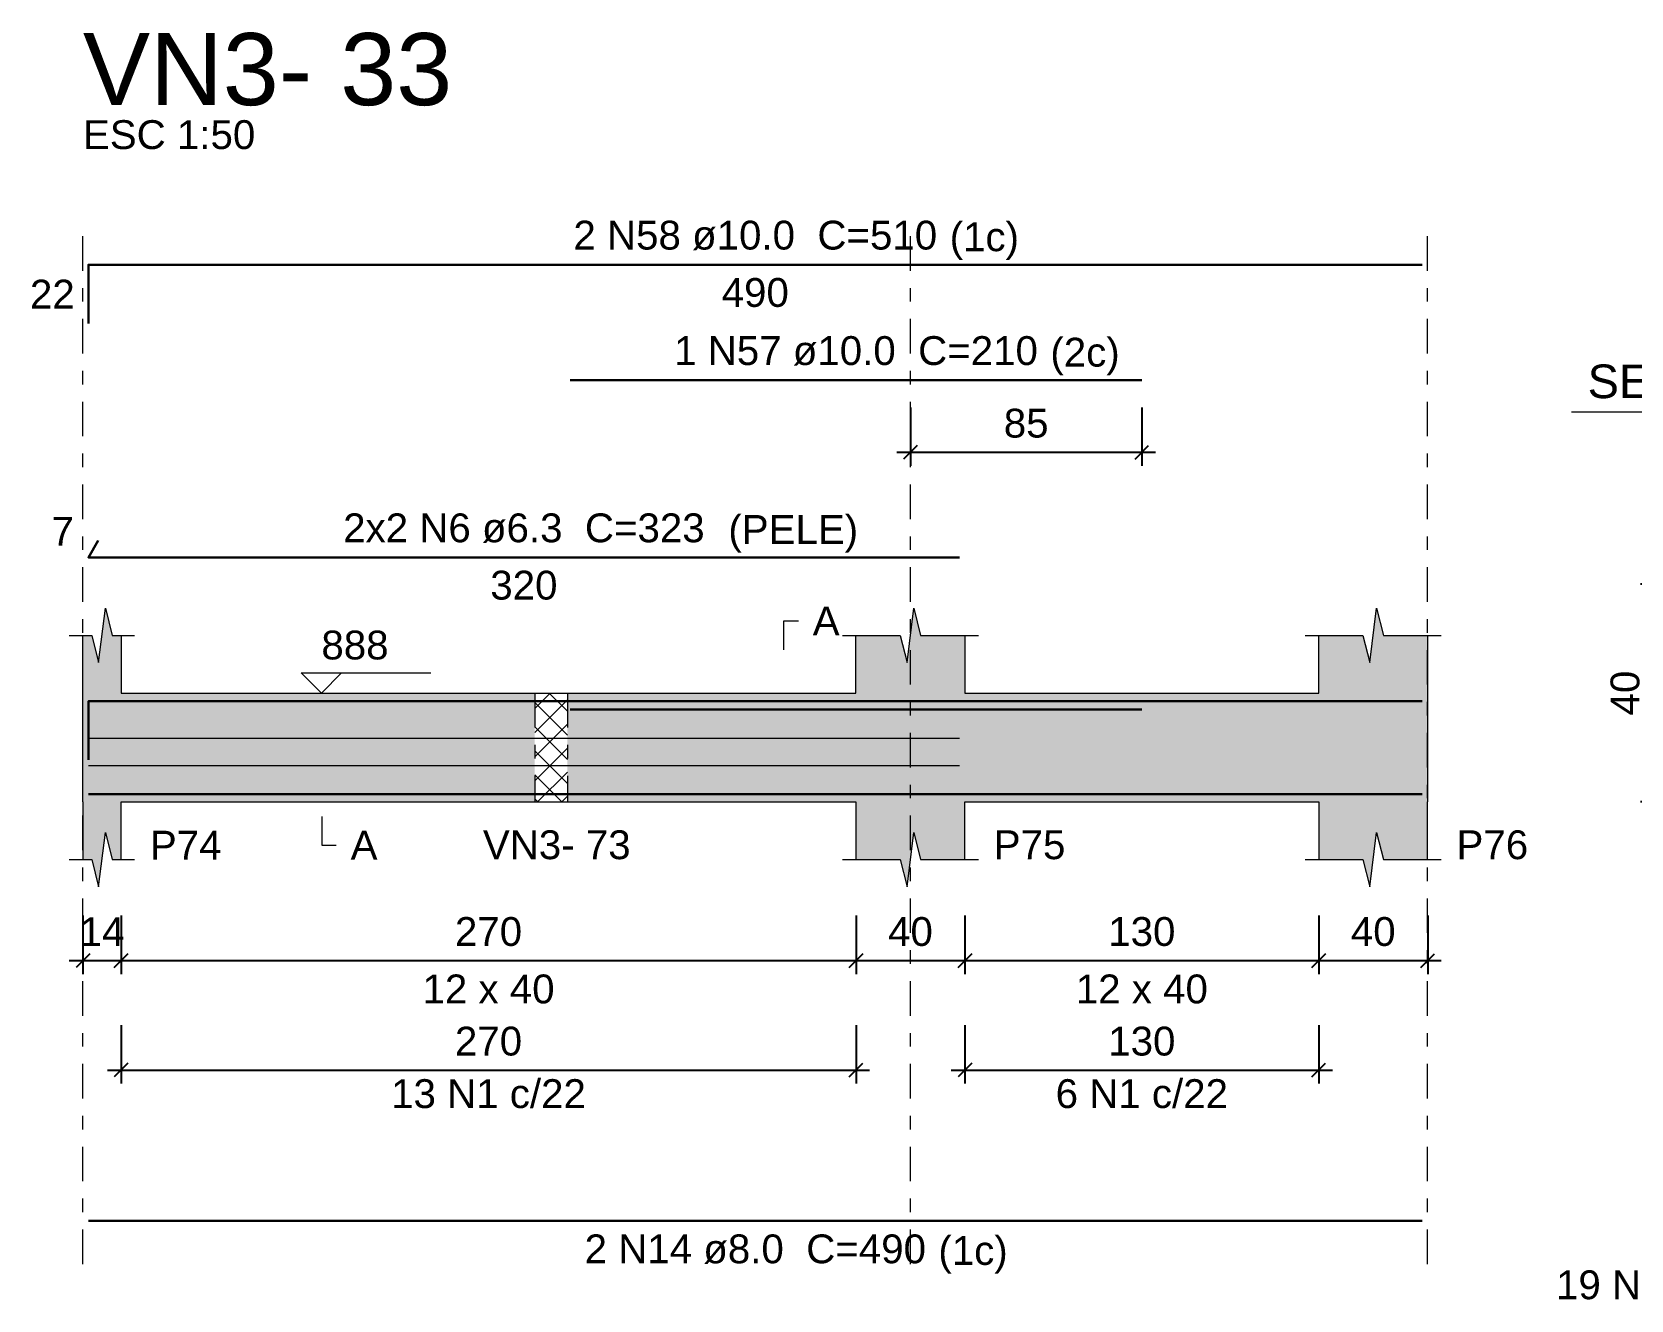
# Model space of a CAD drawing. Header units: millimetres. Extents: x -8 to 605, y -494 to 220.
# Drawn here: x 388.61 to 400.35, y -442.9 to -433.58 of the extents above; entities that cross this region are included whole.
import ezdxf

# ---------------------------------------------------------------- set-up
doc = ezdxf.new("R2010")
doc.units = ezdxf.units.MM
doc.header["$MEASUREMENT"] = 0
doc.linetypes.add('DASHDOT', pattern=[2.54, 1.27, -0.635, 0, -0.635])
doc.linetypes.add('NULL', pattern=[0])
for name, color, linetype, lineweight in [('Descrição da armadura', 7, 'Continuous', 0), ('DT-Arm complementar', 5, 'Continuous', 5), ('DT-Barras na forma', 7, 'Continuous', 30), ('DT-Barras rebatidas', 7, 'Continuous', 30), ('DT-Cotas', 7, 'Continuous', 5), ('DT-Forma', 5, 'Continuous', 5), ('DT-Hachura forma vigas', 252, 'Continuous', 5), ('DT-Hachura intersecção vigas', 9, 'Continuous', 5), ('DT-Pontilhado', 9, 'DASHDOT', 5), ('DT-Textos', 7, 'Continuous', 5), ('DT-Título', 5, 'Continuous', 20), ('Textos armaduras', 7, 'Continuous', 0)]:
    doc.layers.add(name, color=color, linetype=linetype, lineweight=lineweight)
doc.styles.add('Arial', font='arial.ttf')
doc.dimstyles.new('UM_25.000000', dxfattribs={"dimtxt": 0.18, "dimasz": 0.1, "dimexe": 0.1, "dimexo": 0.2, "dimgap": 0, "dimtad": 1, "dimtih": 1, "dimtoh": 1, "dimdec": 1, "dimlfac": 25, "dimzin": 0, "dimdsep": 46, "dimtxsty": 'Standard', "dimcen": 0.09, "dimdle": 0.1, "dimadec": 1, "dimazin": 2, "dimtfac": 1, "dimtdec": 4, "dimtofl": 0, "dimtmove": 0, "dimatfit": 3, "dimfxl": 1, "dimtolj": 1, "dimarcsym": 0})
doc.dimstyles.new('UM_50.000000', dxfattribs={"dimtxt": 0.18, "dimasz": 0.1, "dimexe": 0.1, "dimexo": 0.2, "dimgap": 0, "dimtad": 1, "dimtih": 1, "dimtoh": 1, "dimdec": 1, "dimlfac": 50, "dimzin": 0, "dimdsep": 46, "dimtxsty": 'Standard', "dimcen": 0.09, "dimdle": 0.1, "dimadec": 1, "dimazin": 2, "dimtfac": 1, "dimtdec": 4, "dimtofl": 0, "dimtmove": 0, "dimatfit": 3, "dimfxl": 1, "dimtolj": 1, "dimarcsym": 0})

# ---------------------------------------------------------------- blocks, each defined once
blk = doc.blocks.new('_Oblique')
at = {"color": 0, "linetype": 'ByBlock', "lineweight": -2}
blk.add_line((-0.5, -0.5), (0.5, 0.5), dxfattribs=at)
blk = doc.blocks.new('*D4878')
at = {"layer": 'Defpoints', "color": 0, "transparency": 16777216}
for p in [(388.98, -439.872), (389.26, -439.872), (389.26, -440.402)]:
    blk.add_point(p, dxfattribs=at)
at = {"layer": 'DT-Cotas', "color": 0, "lineweight": -2, "transparency": 16777216}
for p, q in [((388.98, -440.072), (388.98, -440.502)), ((389.26, -440.072), (389.26, -440.502)), ((388.88, -440.402), (389.36, -440.402))]:
    blk.add_line(p, q, dxfattribs=at)
at = {"layer": 'DT-Cotas', "color": 0, "lineweight": -2, "transparency": 16777216, "xscale": 0.1, "yscale": 0.1, "zscale": 0.1, "rotation": 180}
blk.add_blockref('_Oblique', (388.98, -440.402), dxfattribs=at)
at = {"layer": 'DT-Cotas', "color": 0, "lineweight": -2, "transparency": 16777216, "xscale": 0.1, "yscale": 0.1, "zscale": 0.1}
blk.add_blockref('_Oblique', (389.26, -440.402), dxfattribs=at)
at = {"layer": 'DT-Cotas', "color": 7, "transparency": 16777216, "insert": (389.12, -440.19), "char_height": 0.2118, "attachment_point": 5, "rotation": 0.0057, "style": 'Arial'}
blk.add_mtext('\\A1;14', dxfattribs=at)
blk = doc.blocks.new('*D4879')
at = {"layer": 'Defpoints', "color": 0, "transparency": 16777216}
for p in [(389.26, -439.872), (394.66, -439.872), (394.66, -440.402)]:
    blk.add_point(p, dxfattribs=at)
at = {"layer": 'DT-Cotas', "color": 0, "lineweight": -2, "transparency": 16777216}
for p, q in [((389.26, -440.072), (389.26, -440.502)), ((394.66, -440.072), (394.66, -440.502)), ((389.16, -440.402), (394.76, -440.402))]:
    blk.add_line(p, q, dxfattribs=at)
at = {"layer": 'DT-Cotas', "color": 0, "lineweight": -2, "transparency": 16777216, "xscale": 0.1, "yscale": 0.1, "zscale": 0.1, "rotation": 180}
blk.add_blockref('_Oblique', (389.26, -440.402), dxfattribs=at)
at = {"layer": 'DT-Cotas', "color": 0, "lineweight": -2, "transparency": 16777216, "xscale": 0.1, "yscale": 0.1, "zscale": 0.1}
blk.add_blockref('_Oblique', (394.66, -440.402), dxfattribs=at)
at = {"layer": 'DT-Cotas', "color": 7, "transparency": 16777216, "insert": (391.96, -440.19), "char_height": 0.2118, "attachment_point": 5, "rotation": 0.0057, "style": 'Arial'}
blk.add_mtext('\\A1;270', dxfattribs=at)
blk = doc.blocks.new('*D4880')
at = {"layer": 'Defpoints', "color": 0, "transparency": 16777216}
for p in [(394.66, -439.872), (395.46, -439.872), (395.46, -440.402)]:
    blk.add_point(p, dxfattribs=at)
at = {"layer": 'DT-Cotas', "color": 0, "lineweight": -2, "transparency": 16777216}
for p, q in [((394.66, -440.072), (394.66, -440.502)), ((395.46, -440.072), (395.46, -440.502)), ((394.56, -440.402), (395.56, -440.402))]:
    blk.add_line(p, q, dxfattribs=at)
at = {"layer": 'DT-Cotas', "color": 0, "lineweight": -2, "transparency": 16777216, "xscale": 0.1, "yscale": 0.1, "zscale": 0.1, "rotation": 180}
blk.add_blockref('_Oblique', (394.66, -440.402), dxfattribs=at)
at = {"layer": 'DT-Cotas', "color": 0, "lineweight": -2, "transparency": 16777216, "xscale": 0.1, "yscale": 0.1, "zscale": 0.1}
blk.add_blockref('_Oblique', (395.46, -440.402), dxfattribs=at)
at = {"layer": 'DT-Cotas', "color": 7, "transparency": 16777216, "insert": (395.06, -440.19), "char_height": 0.2118, "attachment_point": 5, "rotation": 0.0057, "style": 'Arial'}
blk.add_mtext('\\A1;40', dxfattribs=at)
blk = doc.blocks.new('*D4881')
at = {"layer": 'Defpoints', "color": 0, "transparency": 16777216}
for p in [(395.46, -439.872), (398.06, -439.872), (398.06, -440.402)]:
    blk.add_point(p, dxfattribs=at)
at = {"layer": 'DT-Cotas', "color": 0, "lineweight": -2, "transparency": 16777216}
for p, q in [((395.46, -440.072), (395.46, -440.502)), ((398.06, -440.072), (398.06, -440.502)), ((395.36, -440.402), (398.16, -440.402))]:
    blk.add_line(p, q, dxfattribs=at)
at = {"layer": 'DT-Cotas', "color": 0, "lineweight": -2, "transparency": 16777216, "xscale": 0.1, "yscale": 0.1, "zscale": 0.1, "rotation": 180}
blk.add_blockref('_Oblique', (395.46, -440.402), dxfattribs=at)
at = {"layer": 'DT-Cotas', "color": 0, "lineweight": -2, "transparency": 16777216, "xscale": 0.1, "yscale": 0.1, "zscale": 0.1}
blk.add_blockref('_Oblique', (398.06, -440.402), dxfattribs=at)
at = {"layer": 'DT-Cotas', "color": 7, "transparency": 16777216, "insert": (396.76, -440.19), "char_height": 0.2118, "attachment_point": 5, "rotation": 0.0057, "style": 'Arial'}
blk.add_mtext('\\A1;130', dxfattribs=at)
blk = doc.blocks.new('*D4882')
at = {"layer": 'Defpoints', "color": 0, "transparency": 16777216}
for p in [(398.06, -439.872), (398.86, -439.872), (398.86, -440.402)]:
    blk.add_point(p, dxfattribs=at)
at = {"layer": 'DT-Cotas', "color": 0, "lineweight": -2, "transparency": 16777216}
for p, q in [((398.06, -440.072), (398.06, -440.502)), ((398.86, -440.072), (398.86, -440.502)), ((397.96, -440.402), (398.96, -440.402))]:
    blk.add_line(p, q, dxfattribs=at)
at = {"layer": 'DT-Cotas', "color": 0, "lineweight": -2, "transparency": 16777216, "xscale": 0.1, "yscale": 0.1, "zscale": 0.1, "rotation": 180}
blk.add_blockref('_Oblique', (398.06, -440.402), dxfattribs=at)
at = {"layer": 'DT-Cotas', "color": 0, "lineweight": -2, "transparency": 16777216, "xscale": 0.1, "yscale": 0.1, "zscale": 0.1}
blk.add_blockref('_Oblique', (398.86, -440.402), dxfattribs=at)
at = {"layer": 'DT-Cotas', "color": 7, "transparency": 16777216, "insert": (398.46, -440.19), "char_height": 0.2118, "attachment_point": 5, "rotation": 0.0057, "style": 'Arial'}
blk.add_mtext('\\A1;40', dxfattribs=at)
blk = doc.blocks.new('*D4883')
at = {"layer": 'Defpoints', "color": 0, "transparency": 16777216}
for p in [(395.06, -436.139), (396.76, -436.139), (396.76, -436.668)]:
    blk.add_point(p, dxfattribs=at)
at = {"layer": 'DT-Cotas', "color": 0, "lineweight": -2, "transparency": 16777216}
for p, q in [((395.06, -436.339), (395.06, -436.768)), ((396.76, -436.339), (396.76, -436.768)), ((394.96, -436.668), (396.86, -436.668))]:
    blk.add_line(p, q, dxfattribs=at)
at = {"layer": 'DT-Cotas', "color": 0, "lineweight": -2, "transparency": 16777216, "xscale": 0.1, "yscale": 0.1, "zscale": 0.1, "rotation": 180}
blk.add_blockref('_Oblique', (395.06, -436.668), dxfattribs=at)
at = {"layer": 'DT-Cotas', "color": 0, "lineweight": -2, "transparency": 16777216, "xscale": 0.1, "yscale": 0.1, "zscale": 0.1}
blk.add_blockref('_Oblique', (396.76, -436.668), dxfattribs=at)
at = {"layer": 'DT-Cotas', "color": 7, "transparency": 16777216, "insert": (395.91, -436.456), "char_height": 0.2118, "attachment_point": 5, "rotation": 0.0057, "style": 'Arial'}
blk.add_mtext('\\A1;85', dxfattribs=at)
blk = doc.blocks.new('*D4823')
at = {"layer": 'Defpoints', "color": 0, "transparency": 16777216}
for p in [(400.523, -437.637), (400.735, -437.637), (400.735, -439.237)]:
    blk.add_point(p, dxfattribs=at)
at = {"layer": 'DT-Cotas', "color": 0, "lineweight": -2, "transparency": 16777216}
for p, q in [((400.523, -439.337), (400.523, -437.537)), ((400.535, -437.637), (400.423, -437.637)), ((400.535, -439.237), (400.423, -439.237))]:
    blk.add_line(p, q, dxfattribs=at)
at = {"layer": 'DT-Cotas', "color": 0, "lineweight": -2, "transparency": 16777216, "xscale": 0.1, "yscale": 0.1, "zscale": 0.1}
for p, rotation in [((400.523, -437.637), 90), ((400.523, -439.237), 270)]:
    blk.add_blockref('_Oblique', p, dxfattribs=dict(at, rotation=rotation))
at = {"layer": 'DT-Cotas', "color": 7, "transparency": 16777216, "insert": (400.311, -438.437), "char_height": 0.2118, "attachment_point": 5, "rotation": 90, "style": 'Arial'}
blk.add_mtext('\\A1;40', dxfattribs=at)
blk = doc.blocks.new('*D4825')
at = {"layer": 'Defpoints', "color": 0, "transparency": 16777216}
for p in [(389.26, -440.677), (394.66, -440.677), (394.66, -441.206)]:
    blk.add_point(p, dxfattribs=at)
at = {"layer": 'DT-Cotas', "color": 0, "lineweight": -2, "transparency": 16777216}
for p, q in [((389.26, -440.877), (389.26, -441.306)), ((394.66, -440.877), (394.66, -441.306)), ((389.16, -441.206), (394.76, -441.206))]:
    blk.add_line(p, q, dxfattribs=at)
at = {"layer": 'DT-Cotas', "color": 0, "lineweight": -2, "transparency": 16777216, "xscale": 0.1, "yscale": 0.1, "zscale": 0.1, "rotation": 180}
blk.add_blockref('_Oblique', (389.26, -441.206), dxfattribs=at)
at = {"layer": 'DT-Cotas', "color": 0, "lineweight": -2, "transparency": 16777216, "xscale": 0.1, "yscale": 0.1, "zscale": 0.1}
blk.add_blockref('_Oblique', (394.66, -441.206), dxfattribs=at)
at = {"layer": 'DT-Cotas', "color": 7, "transparency": 16777216, "insert": (391.96, -440.995), "char_height": 0.2118, "attachment_point": 5, "rotation": 0.0057, "style": 'Arial'}
blk.add_mtext('\\A1;270', dxfattribs=at)
blk = doc.blocks.new('*D4826')
at = {"layer": 'Defpoints', "color": 0, "transparency": 16777216}
for p in [(395.46, -440.677), (398.06, -440.677), (398.06, -441.206)]:
    blk.add_point(p, dxfattribs=at)
at = {"layer": 'DT-Cotas', "color": 0, "lineweight": -2, "transparency": 16777216}
for p, q in [((395.46, -440.877), (395.46, -441.306)), ((398.06, -440.877), (398.06, -441.306)), ((395.36, -441.206), (398.16, -441.206))]:
    blk.add_line(p, q, dxfattribs=at)
at = {"layer": 'DT-Cotas', "color": 0, "lineweight": -2, "transparency": 16777216, "xscale": 0.1, "yscale": 0.1, "zscale": 0.1, "rotation": 180}
blk.add_blockref('_Oblique', (395.46, -441.206), dxfattribs=at)
at = {"layer": 'DT-Cotas', "color": 0, "lineweight": -2, "transparency": 16777216, "xscale": 0.1, "yscale": 0.1, "zscale": 0.1}
blk.add_blockref('_Oblique', (398.06, -441.206), dxfattribs=at)
at = {"layer": 'DT-Cotas', "color": 7, "transparency": 16777216, "insert": (396.76, -440.995), "char_height": 0.2118, "attachment_point": 5, "rotation": 0.0057, "style": 'Arial'}
blk.add_mtext('\\A1;130', dxfattribs=at)

msp = doc.modelspace()

# ---------------------------------------------------------------- hatches: boundary and pattern name
at = {"layer": 'DT-Hachura forma vigas', "linetype": 'Continuous'}
for points in [[(389.2598, -439.2367), (392.2998, -439.2367), (392.2998, -438.4367), (389.2598, -438.4367), (389.2598, -438.0131), (389.1948, -438.0131), (389.1448, -437.8131), (389.0948, -438.2131), (389.0448, -438.0131), (388.9798, -438.0131), (388.9798, -438.4367), (388.9798, -439.2367), (388.9798, -439.6603), (389.0448, -439.6603), (389.0948, -439.8603), (389.1448, -439.4603), (389.1948, -439.6603), (389.2598, -439.6603), (389.2598, -439.2367)], [(398.8598, -439.6603), (398.8598, -439.2367), (398.8598, -438.4367), (398.8598, -438.0131), (398.5348, -438.0131), (398.4848, -437.8131), (398.4348, -438.2131), (398.3848, -438.0131), (398.0598, -438.0131), (398.0598, -438.4367), (395.4598, -438.4367), (395.4598, -438.0131), (395.1348, -438.0131), (395.0848, -437.8131), (395.0348, -438.2131), (394.9848, -438.0131), (394.6598, -438.0131), (394.6598, -438.4367), (392.5398, -438.4367), (392.5398, -439.2367), (394.6598, -439.2367), (394.6598, -439.6603), (394.9848, -439.6603), (395.0348, -439.8603), (395.0848, -439.4603), (395.1348, -439.6603), (395.4598, -439.6603), (395.4598, -439.2367), (398.0598, -439.2367), (398.0598, -439.6603), (398.3848, -439.6603), (398.4348, -439.8603), (398.4848, -439.4603), (398.5348, -439.6603), (398.8598, -439.6603)]]:
    msp.add_hatch(color=252, dxfattribs=at).paths.add_polyline_path(points)
at = {"layer": 'DT-Hachura intersecção vigas', "linetype": 'Continuous'}
h = msp.add_hatch(dxfattribs=at)
h.set_pattern_fill('ANSI37', color=9, style=0)
h.set_pattern_definition([(45, (353.43051, -485.02144), (-0.08838835, 0.08838835), []), (135, (353.43051, -485.02144), (-0.08838835, -0.08838835), [])])
h.paths.add_polyline_path([(392.2998, -439.2367), (392.5398, -439.2367), (392.5398, -438.4367), (392.2998, -438.4367), (392.2998, -439.2367)])

# ---------------------------------------------------------------- linework, layer by layer
at = {"layer": 'DT-Arm complementar'}
for p, q in [((389.0198, -438.768), (395.4199, -438.768)), ((389.0198, -438.9693), (395.4199, -438.9693))]:
    msp.add_line(p, q, dxfattribs=at)
at = {"layer": 'DT-Barras na forma'}
for points in [[(389.0198, -438.9276), (389.0198, -438.4967), (398.8199, -438.4967)], [(392.5598, -438.5567), (396.7598, -438.5567)], [(389.0198, -439.1787), (398.8199, -439.1787)]]:
    msp.add_lwpolyline(points, dxfattribs=at)
at = {"layer": 'DT-Barras rebatidas'}
for points in [[(389.0198, -435.7224), (389.0198, -435.2914), (398.8199, -435.2914)], [(392.5598, -436.1386), (396.7598, -436.1386)], [(389.0923, -437.3157), (389.0198, -437.4412), (395.4199, -437.4412)], [(389.0198, -442.3133), (398.8199, -442.3133)]]:
    msp.add_lwpolyline(points, dxfattribs=at)
at = {"layer": 'DT-Forma'}
for p, q in [((389.0948, -438.2131), (389.1448, -437.8131)), ((389.1448, -437.8131), (389.1948, -438.0131)), ((395.0348, -438.2131), (395.0848, -437.8131)), ((395.0848, -437.8131), (395.1348, -438.0131)), ((398.4348, -438.2131), (398.4848, -437.8131)), ((398.4848, -437.8131), (398.5348, -438.0131)), ((388.8798, -438.0131), (389.0448, -438.0131)), ((388.9798, -438.4367), (388.9798, -438.0131)), ((389.0448, -438.0131), (389.0948, -438.2131)), ((389.1948, -438.0131), (389.3598, -438.0131)), ((389.2598, -438.0131), (389.2598, -438.4367)), ((394.5598, -438.0131), (394.9848, -438.0131)), ((394.6598, -438.4367), (394.6598, -438.0131)), ((394.9848, -438.0131), (395.0348, -438.2131)), ((395.1348, -438.0131), (395.5598, -438.0131)), ((395.4598, -438.0131), (395.4598, -438.4367)), ((397.9598, -438.0131), (398.3848, -438.0131)), ((398.0598, -438.4367), (398.0598, -438.0131)), ((398.3848, -438.0131), (398.4348, -438.2131)), ((398.5348, -438.0131), (398.9598, -438.0131)), ((398.8598, -438.0131), (398.8598, -438.4367)), ((389.2598, -438.4367), (392.2998, -438.4367)), ((392.2998, -438.4367), (392.5398, -438.4367)), ((392.5398, -438.4367), (394.6598, -438.4367)), ((395.4599, -438.4367), (398.0598, -438.4367)), ((388.9798, -439.2367), (388.9798, -439.6603)), ((389.2598, -439.6603), (389.2598, -439.2367)), ((389.2598, -439.2367), (392.2998, -439.2367)), ((392.2998, -439.2367), (392.5398, -439.2367)), ((392.5398, -439.2367), (394.6598, -439.2367)), ((394.6598, -439.2367), (394.6598, -439.6603)), ((395.4599, -439.6603), (395.4599, -439.2367)), ((395.4599, -439.2367), (398.0598, -439.2367)), ((398.0598, -439.2367), (398.0598, -439.6603)), ((398.8599, -439.6603), (398.8599, -439.2367)), ((389.0948, -439.8603), (389.1448, -439.4603)), ((389.1448, -439.4603), (389.1948, -439.6603)), ((395.0348, -439.8603), (395.0848, -439.4603)), ((395.0848, -439.4603), (395.1348, -439.6603)), ((398.4348, -439.8603), (398.4848, -439.4603)), ((398.4848, -439.4603), (398.5348, -439.6603)), ((388.8798, -439.6603), (389.0448, -439.6603)), ((389.0448, -439.6603), (389.0948, -439.8603)), ((389.1948, -439.6603), (389.3598, -439.6603)), ((394.5598, -439.6603), (394.9848, -439.6603)), ((394.9848, -439.6603), (395.0348, -439.8603)), ((395.1348, -439.6603), (395.5599, -439.6603)), ((397.9598, -439.6603), (398.3848, -439.6603)), ((398.3848, -439.6603), (398.4348, -439.8603)), ((398.5348, -439.6603), (398.9599, -439.6603))]:
    msp.add_line(p, q, dxfattribs=at)
at = {"layer": 'DT-Forma', "linetype": 'Continuous'}
for p, q in [((388.9798, -439.2367), (388.9798, -438.4367)), ((398.8598, -438.4367), (398.8598, -439.2367))]:
    msp.add_line(p, q, dxfattribs=at)
at = {"layer": 'DT-Pontilhado', "ltscale": 0.2}
for p, q in [((388.9798, -442.631), (388.9798, -435.0796)), ((395.0598, -442.631), (395.0598, -435.0796)), ((398.8599, -442.631), (398.8599, -435.0796)), ((392.2998, -438.4367), (392.2998, -439.2367)), ((392.5398, -438.4367), (392.5398, -439.2367))]:
    msp.add_line(p, q, dxfattribs=at)
at = {"layer": 'DT-Textos'}
msp.add_line((399.916, -436.3718), (402.034, -436.3718), dxfattribs=at)
for points in [[(394.1303, -438.119), (394.1303, -437.9072), (394.2362, -437.9072)], [(390.8798, -438.2884), (390.7316, -438.4367), (390.5833, -438.2884), (391.5364, -438.2884)], [(390.7347, -439.3426), (390.7347, -439.5544), (390.8406, -439.5544)]]:
    msp.add_lwpolyline(points, dxfattribs=at)

# ---------------------------------------------------------------- texts
at = {"layer": 'Descrição da armadura', "linetype": 'NULL', "char_height": 0.2118, "attachment_point": 8, "line_spacing_factor": 0.9, "style": 'Arial'}
for s, insert, width in [('2 N58 ø10.0  C=510', (393.92, -435.1851), 5.344721), ('1 N57 ø10.0  C=210', (394.66, -436.0331), 5.344721), ('2x2 N6 ø6.3  C=323', (392.22, -437.3351), 5.311789), ('13 N1 c/22', (391.9598, -441.4881), 2.86156), ('6 N1 c/22', (396.7598, -441.4881), 2.53256), ('2 N14 ø8.0  C=490', (393.92, -442.6311), 5.015721), ('19 N1 ø5.0  C=99', (400.975, -442.8951), 4.686721)]:
    msp.add_mtext(s, dxfattribs=dict(at, insert=insert, width=width))
at = {"layer": 'DT-Textos', "linetype": 'NULL', "line_spacing_factor": 0.798, "style": 'Arial'}
for s, insert, char_height, width, attachment_point in [('ESC 1:50', (388.98, -434.4441), 0.2118, 2.532883, 7), ('(1c)', (395.348, -435.255), 0.2118, 1.018965, 7), ('(2c)', (396.088, -436.103), 0.2118, 1.018965, 7), ('SEÇÃO A-A', (400.975, -436.347), 0.2471, 3.760741, 8), ('(PELE)', (393.722, -437.405), 0.2118, 1.907491, 7), ('A', (394.342, -438.0131), 0.2118, 0.394865, 7), ('888', (390.732, -438.1931), 0.2118, 0.987001, 7), ('P74', (389.472, -439.6601), 0.2118, 1.052866, 7), ('A', (390.9469, -439.6601), 0.2118, 0.394865, 7), ('VN3- 73', (391.9186, -439.6601), 0.2118, 2.170627, 7), ('P75', (395.672, -439.6601), 0.2118, 1.052866, 7), ('P76', (399.072, -439.6601), 0.2118, 1.052866, 7), ('12 x 40', (391.96, -440.7191), 0.2118, 1.940747, 8), ('12 x 40', (396.76, -440.7191), 0.2118, 1.940747, 8), ('(1c)', (395.265, -442.701), 0.2118, 1.018965, 7)]:
    msp.add_mtext(s, dxfattribs=dict(at, insert=insert, char_height=char_height, width=width, attachment_point=attachment_point))
at = {"layer": 'DT-Título', "linetype": 'NULL', "insert": (388.98, -434.1263), "char_height": 0.5295, "width": 5.426568, "attachment_point": 7, "line_spacing_factor": 0.798, "style": 'Arial'}
msp.add_mtext('VN3- 33', dxfattribs=at)
at = {"layer": 'Textos armaduras', "linetype": 'NULL', "char_height": 0.2118, "line_spacing_factor": 0.9, "style": 'Arial'}
for s, insert, width, attachment_point in [('490', (393.9198, -435.3887), 1.387001, 2), ('22', (388.9198, -435.6128), 1.058001, 9), ('7', (388.9136, -437.3546), 0.729, 9), ('320', (392.2198, -437.5385), 1.387001, 2)]:
    msp.add_mtext(s, dxfattribs=dict(at, insert=insert, width=width, attachment_point=attachment_point))

# ---------------------------------------------------------------- dimensions: what is measured, and where the dimension line sits
at = {"layer": 'DT-Cotas'}
for base, p1, p2, picture, middle in [((396.7598, -436.6681), (395.0598, -436.1386), (396.7598, -436.1386), '*D4883', (395.9098, -436.4563)), ((389.2598, -440.4016), (388.9798, -439.8721), (389.2598, -439.8721), '*D4878', (389.1198, -440.1898)), ((394.6598, -440.4016), (389.2598, -439.8721), (394.6598, -439.8721), '*D4879', (391.9598, -440.1898)), ((395.4599, -440.4016), (394.6598, -439.8721), (395.4599, -439.8721), '*D4880', (395.0598, -440.1898)), ((398.0598, -440.4016), (395.4599, -439.8721), (398.0598, -439.8721), '*D4881', (396.7598, -440.1898)), ((398.8599, -440.4016), (398.0598, -439.8721), (398.8599, -439.8721), '*D4882', (398.4598, -440.1898)), ((394.6598, -441.2064), (389.2598, -440.6769), (394.6598, -440.6769), '*D4825', (391.9598, -440.9946)), ((398.0598, -441.2064), (395.4599, -440.6769), (398.0598, -440.6769), '*D4826', (396.7598, -440.9946))]:
    dim = msp.add_linear_dim(base=base, p1=p1, p2=p2, dimstyle='UM_50.000000', override={"dimtxt": 0.2118, "dimasz": 0.1, "dimexe": 0.1, "dimexo": 0.2, "dimtad": 1, "dimtih": 0, "dimtoh": 0, "dimdec": 1, "dimlfac": 50, "dimzin": 8, "dimtxsty": 'Arial', "dimblk": 'Oblique', "dimblk1": 'Oblique', "dimblk2": 'Oblique', "dimsah": 1, "dimdle": 0.1, "dimse1": 0, "dimse2": 0, "dimclrt": 7, "dimadec": 1, "dimazin": 3, "dimtmove": 2, "dimldrblk": 'Oblique'}, dxfattribs=at)
    dim.commit()
    dim.dimension.update_dxf_attribs({"geometry": picture, "text_midpoint": middle, "dimtype": 160, "text_rotation": 0.00573})
dim = msp.add_linear_dim(base=(400.5232, -437.6367), p1=(400.735, -439.2367), p2=(400.735, -437.6367), angle=90, dimstyle='UM_25.000000', override={"dimtxt": 0.2118, "dimasz": 0.1, "dimexe": 0.1, "dimexo": 0.2, "dimtad": 1, "dimtih": 0, "dimtoh": 0, "dimdec": 1, "dimlfac": 25, "dimzin": 8, "dimtxsty": 'Arial', "dimblk": 'Oblique', "dimblk1": 'Oblique', "dimblk2": 'Oblique', "dimsah": 1, "dimdle": 0.1, "dimse1": 0, "dimse2": 0, "dimclrt": 7, "dimadec": 1, "dimazin": 3, "dimtmove": 2, "dimldrblk": 'Oblique'}, dxfattribs=at)
dim.commit()
dim.dimension.update_dxf_attribs({"geometry": '*D4823', "text_midpoint": (400.3114, -438.4367), "dimtype": 160, "text_rotation": 90})

doc.saveas('drawing.dxf')
